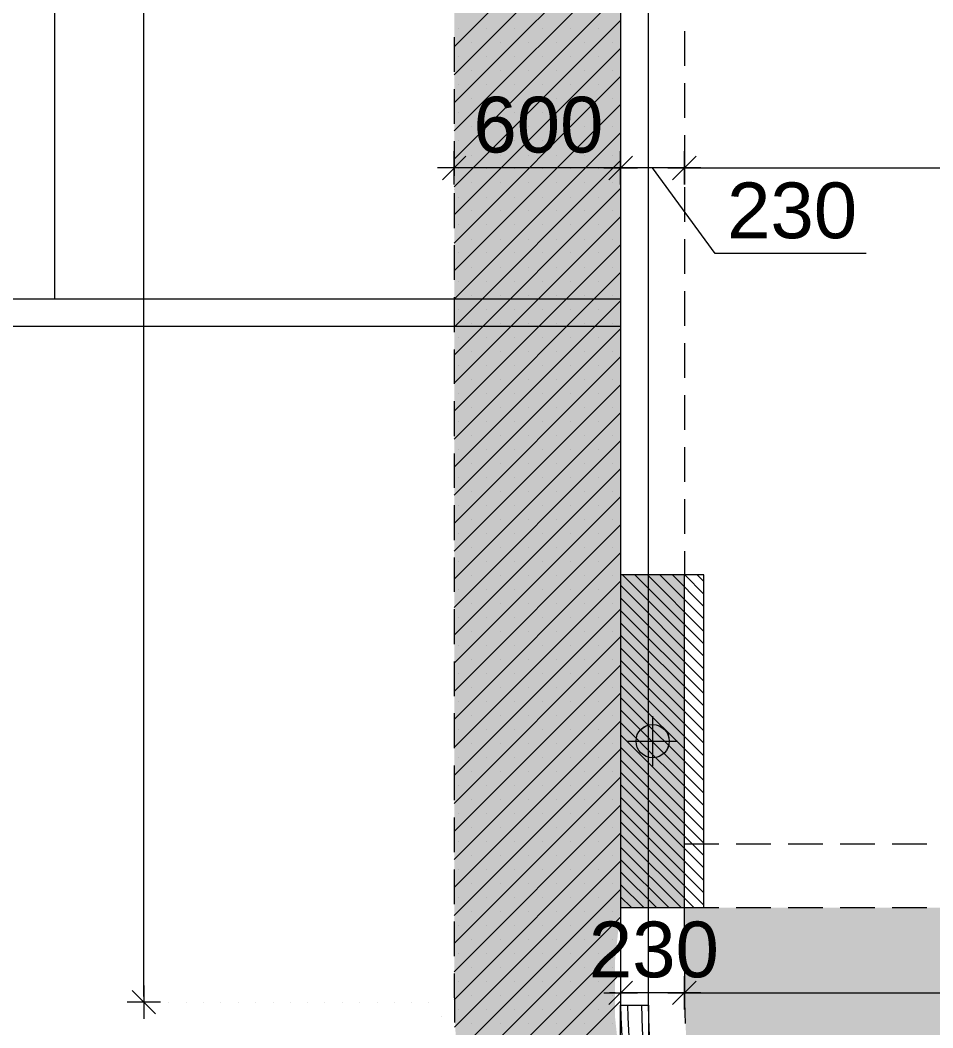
# Model space of a CAD drawing. Header units: millimetres. Extents: x -1303 to 98744, y -1303 to 90097.
# Drawn here: x 5840 to 9129, y 16439 to 20072 of the extents above; entities that cross this region are included whole.
import ezdxf

# ---------------------------------------------------------------- set-up
doc = ezdxf.new("R2010")
doc.units = ezdxf.units.MM
doc.layers.add('PDF_Geometry', color=7, linetype='Continuous')
doc.layers.add('PDF_Text', color=7, linetype='Continuous')
doc.layers.add('PDF_Solid Fills', color=192, linetype='Continuous', true_color=0xc2c0c0c0)
doc.styles.add('PDF ArialMT', font='arial.ttf')

msp = doc.modelspace()

# ---------------------------------------------------------------- hatches: boundary and pattern name
at = {"layer": 'PDF_Solid Fills', "true_color": 0x00007f}
h = msp.add_hatch(color=254, dxfattribs=at)
h.paths.add_polyline_path([(74624.31541, 16167.67383), (74624.31541, 15567.81796), (9799.46285, 14130.21454), (9804.28731, 14730.15409)], flags=0)
h.paths.add_polyline_path([(7404.275, 37242.73593), (8004.29925, 37242.73593), (8004.29925, 16872.72168), (7404.275, 16872.72168)], flags=0)
h.paths.add_polyline_path([(8004.29925, 16872.72168), (7983.4807, 16679.51365), (7983.31127, 16481.90264), (8004.55339, 16283.02302), (8047.46016, 16086.42856), (8111.52536, 15895.75776), (8195.3089, 15714.14292), (8297.03284, 15544.62953), (8413.99157, 15389.5038), (8546.60657, 15247.57974), (8696.06174, 15118.18072), (8860.41285, 15004.26957), (9037.28897, 14908.29987), (9223.47415, 14832.13321), (9415.6677, 14776.86981), (9610.40055, 14743.01796), (9804.28731, 14730.15409), (9799.46285, 14130.21454), (9584.16557, 14140.28601), (9363.53556, 14170.83718), (9140.28256, 14223.64598), (8917.70726, 14299.55851), (8699.36241, 14399.25246), (8488.88858, 14522.21955), (8289.92424, 14667.61267), (8106.02423, 14833.65595), (7940.23508, 15017.64068), (7795.09507, 15216.68973), (7672.21268, 15427.33299), (7572.77287, 15645.76255), (7497.02977, 15868.42256), (7444.47407, 16091.67659), (7414.09232, 16312.38925), (7404.275, 16527.68859), (7404.275, 16872.72168), (8004.29925, 16872.72168)], flags=0)
h.paths.add_polyline_path([(7194.30944, 37692.71099), (7194.30944, 80672.7138), (7694.3009, 80672.7138), (7694.3009, 37692.71099)], flags=0)
h = msp.add_hatch(color=254, dxfattribs=at)
h.paths.add_polyline_path([(12814.30857, 16872.72168), (12814.30857, 15026.95077), (9799.20871, 14960.09316), (9658.30121, 14967.03233), (9514.00728, 14987.42836), (9368.02118, 15022.38044), (9222.54335, 15072.39683), (9079.77321, 15137.90008), (8942.25007, 15218.63604), (8812.34276, 15314.0138), (8692.25382, 15422.7637), (8584.01219, 15543.36091), (8489.14272, 15673.68971), (8408.99871, 15811.5517), (8344.08741, 15954.57597), (8294.664, 16100.30898), (8260.38859, 16246.37773), (8240.58554, 16390.84108), (8234.23832, 16531.75065), (8234.23832, 16872.72168)], flags=0)
h.paths.add_polyline_path([(22479.26705, 17272.68137), (22479.26705, 15241.31724), (19209.26177, 15168.7901), (19209.26177, 17272.68137)], flags=0)
h.paths.add_polyline_path([(25959.23687, 17272.68137), (25959.23687, 15322.73089), (22709.2898, 15246.39481), (22709.2898, 17272.68137)], flags=0)
h.paths.add_polyline_path([(32124.25101, 18282.73679), (32124.25101, 15455.26118), (26189.25962, 15327.89318), (26189.25962, 18282.73679)], flags=0)
h.paths.add_polyline_path([(36934.25928, 16872.72168), (36934.25928, 15561.8943), (32354.27376, 15460.33875), (32354.27376, 16872.72168)], flags=0)
h.paths.add_polyline_path([(50274.26033, 16872.72168), (50274.26033, 15857.75915), (45694.27273, 15756.20359), (45694.27273, 16872.72168)], flags=0)
h.paths.add_polyline_path([(59929.31471, 17272.68137), (59929.31471, 16071.87252), (56669.29721, 15999.59848), (56669.29721, 17272.68137)], flags=0)
h.paths.add_polyline_path([(63419.27024, 17272.68137), (63419.27024, 16149.30779), (60159.25274, 16076.95111), (60159.25274, 17272.68137)], flags=0)
h.paths.add_polyline_path([(69584.28231, 18282.73679), (69584.28231, 16285.98588), (63649.29506, 16154.3864), (63649.29506, 18282.73679)], flags=0)
h.paths.add_polyline_path([(74394.29472, 16872.72168), (74394.29472, 16409.62861), (69814.31126, 16291.06242), (69814.31126, 16872.72168)], flags=0)
h.paths.add_polyline_path([(18979.23903, 18282.73679), (18979.23903, 15163.7115), (13044.24764, 15027.79686), (13044.24764, 18282.73679), (18944.28591, 18282.73679)], flags=0)
h.paths.add_polyline_path([(56439.27239, 18282.73679), (56439.27239, 15994.4362), (50504.281, 15862.83775), (50504.281, 18282.73679)], flags=0)

# ---------------------------------------------------------------- linework, layer by layer
at = {"layer": 'PDF_Geometry', "color": 9, "lineweight": 0, "true_color": 0xc0c0c0}
for points in [[(7094.27715, 80572.25744), (5963.62504, 80572.25744), (5963.62504, 19067.67657)], [(7580.89699, 20418.36623), (7553.81592, 20326.96582), (7553.81592, 20677.33165), (7404.0219, 20677.33165), (7404.0219, 20477.60697), (7453.95255, 20477.60697), (7453.95255, 20427.67425), (7404.0219, 20427.67425), (7404.0219, 20227.10245), (8004.04512, 20227.10245), (8004.04512, 16521.17195), (8103.90849, 16521.17195), (8103.90849, 33297.3011), (15954.15242, 33297.3011)], [(8004.04512, 18966.96814), (1793.92351, 18966.96814), (1795.6162, 17773.69041), (1810.84943, 17201.59331), (1858.24207, 16631.19046), (1936.94753, 16064.17196), (2046.11995, 15502.23), (2186.60492, 14947.90595), (2357.55687, 14401.19878), (2558.12918, 13864.64673), (2787.47527, 13340.79018), (2883.1069, 13152.0657)]]:
    msp.add_lwpolyline(points, dxfattribs=at)
at = {"layer": 'PDF_Geometry', "color": 222, "lineweight": 0, "true_color": 0xb8008a}
for points in [[(6286.06422, 16551.63737), (6286.06422, 37222.42564), (6286.06422, 37202.11123)], [(6243.74941, 16573.6419), (6328.37903, 16489.01227)], [(6286.06422, 16591.41288), (6286.06422, 16471.23922)], [(6346.15105, 16531.32709), (6225.97688, 16531.32709)]]:
    msp.add_lwpolyline(points, dxfattribs=at)
at = {"layer": 'PDF_Geometry', "color": 9, "lineweight": 0, "true_color": 0xc0c0c0}
for points in [[(73543.76698, 33926.94469), (73593.70177, 33827.08339), (73593.70177, 33926.94469), (74523.7764, 33926.94469), (74523.7764, 34597.21299), (74623.6377, 34597.21299), (74623.6377, 16267.28307), (9842.20122, 14831.96378, -0.0040587119), (9814.553, 14831.94622, -0.4141989555), (8103.90849, 16521.17195), (8103.90849, 13152.0657)], [(2771.39569, 13152.0657, -0.1152419451), (1694.907, 17773.69041), (1694.06065, 19067.67657), (8004.04512, 19067.67657)], [(8004.04512, 13152.0657), (8004.04512, 16521.17195, 0.414216874), (9814.54886, 14731.94441, 0.0041691273), (9843.8934, 14732.1004), (12639.21036, 14793.88045)], [(8029.26562, 16521.67815, 0.4142058833), (9814.54886, 14756.94486, 0.0041692268), (9843.8934, 14756.64321), (12639.21036, 14819.26933)], [(8079.28098, 16521.67815, 0.4142103449), (9814.54886, 14806.94576, 0.0041144727), (9842.20122, 14806.57489), (12639.21036, 14869.20102)]]:
    msp.add_lwpolyline(points, format="xyb", dxfattribs=at)
at = {"layer": 'PDF_Geometry', "lineweight": 0}
for points in [[(7404.0219, 19975.75287), (8004.04512, 20575.7761)], [(7404.0219, 19874.19732), (8004.04512, 20474.22054)], [(7404.0219, 19773.48682), (8004.04512, 20373.51212)], [(7404.0219, 19672.7784), (8004.04512, 20272.80162)], [(7404.0219, 19571.22285), (8004.04512, 20171.24607)], [(7404.0219, 19470.51442), (8004.04512, 20070.53764)], [(7418.40852, 20040.91727), (7418.40852, 20040.91727)], [(7519.11798, 20040.91727), (7519.11798, 20040.91727)], [(7620.67353, 20040.91727), (7620.67353, 20040.91727)], [(7721.38299, 20040.91727), (7721.38299, 20040.91727)], [(7822.09142, 20040.91727), (7822.09142, 20040.91727)], [(7923.64697, 20040.91727), (7923.64697, 20040.91727)], [(7404.0219, 20010.44978), (7404.0219, 19885.19959)], [(7468.3402, 19990.1395), (7468.3402, 19990.1395)], [(7569.89575, 19990.1395), (7569.89575, 19990.1395)], [(7670.60522, 19990.1395), (7670.60522, 19990.1395)], [(7772.16077, 19990.1395), (7772.16077, 19990.1395)], [(7872.8692, 19990.1395), (7872.8692, 19990.1395)], [(7973.57866, 19990.1395), (7973.57866, 19990.1395)], [(7404.0219, 19369.80392), (8004.04512, 19969.82922)], [(7418.40852, 19939.36172), (7418.40852, 19939.36172)], [(7519.11798, 19939.36172), (7519.11798, 19939.36172)], [(7620.67353, 19939.36172), (7620.67353, 19939.36172)], [(7721.38299, 19939.36172), (7721.38299, 19939.36172)], [(7822.09142, 19939.36172), (7822.09142, 19939.36172)], [(7923.64697, 19939.36172), (7923.64697, 19939.36172)], [(7468.3402, 19888.58394), (7468.3402, 19888.58394)], [(7569.89575, 19888.58394), (7569.89575, 19888.58394)], [(7670.60522, 19888.58394), (7670.60522, 19888.58394)], [(7772.16077, 19888.58394), (7772.16077, 19888.58394)], [(7872.8692, 19888.58394), (7872.8692, 19888.58394)], [(7973.57866, 19888.58394), (7973.57866, 19888.58394)], [(7404.0219, 19268.24837), (8004.04512, 19868.27366)], [(7418.40852, 19838.65329), (7418.40852, 19838.65329)], [(7519.11798, 19838.65329), (7519.11798, 19838.65329)], [(7620.67353, 19838.65329), (7620.67353, 19838.65329)], [(7721.38299, 19838.65329), (7721.38299, 19838.65329)], [(7822.09142, 19838.65329), (7822.09142, 19838.65329)], [(7923.64697, 19838.65329), (7923.64697, 19838.65329)], [(7404.0219, 19822.57242), (7404.0219, 19698.16729)], [(7404.0219, 19167.53994), (8004.04512, 19767.56316)], [(7468.3402, 19787.87552), (7468.3402, 19787.87552)], [(7569.89575, 19787.87552), (7569.89575, 19787.87552)], [(7670.60522, 19787.87552), (7670.60522, 19787.87552)], [(7772.16077, 19787.87552), (7772.16077, 19787.87552)], [(7872.8692, 19787.87552), (7872.8692, 19787.87552)], [(7973.57866, 19787.87552), (7973.57866, 19787.87552)], [(7418.40852, 19737.09774), (7418.40852, 19737.09774)], [(7519.11798, 19737.09774), (7519.11798, 19737.09774)], [(7620.67353, 19737.09774), (7620.67353, 19737.09774)], [(7721.38299, 19737.09774), (7721.38299, 19737.09774)], [(7822.09142, 19737.09774), (7822.09142, 19737.09774)], [(7923.64697, 19737.09774), (7923.64697, 19737.09774)], [(7404.0219, 19065.98439), (8004.04512, 19666.00761)], [(7468.3402, 19687.16502), (7468.3402, 19687.16502)], [(7569.89575, 19687.16502), (7569.89575, 19687.16502)], [(7670.60522, 19687.16502), (7670.60522, 19687.16502)], [(7772.16077, 19687.16502), (7772.16077, 19687.16502)], [(7872.8692, 19687.16502), (7872.8692, 19687.16502)], [(7973.57866, 19687.16502), (7973.57866, 19687.16502)], [(7404.0219, 19635.54219), (7404.0219, 19510.28993)], [(7418.40852, 19636.38724), (7418.40852, 19636.38724)], [(7519.11798, 19636.38724), (7519.11798, 19636.38724)], [(7620.67353, 19636.38724), (7620.67353, 19636.38724)], [(7721.38299, 19636.38724), (7721.38299, 19636.38724)], [(7822.09142, 19636.38724), (7822.09142, 19636.38724)], [(7923.64697, 19636.38724), (7923.64697, 19636.38724)], [(7468.3402, 19585.60947), (7468.3402, 19585.60947)], [(7569.89575, 19585.60947), (7569.89575, 19585.60947)], [(7670.60522, 19585.60947), (7670.60522, 19585.60947)], [(7772.16077, 19585.60947), (7772.16077, 19585.60947)], [(7872.8692, 19585.60947), (7872.8692, 19585.60947)], [(7973.57866, 19585.60947), (7973.57866, 19585.60947)], [(7404.0219, 18965.27389), (8004.04512, 19565.29919)], [(7404.0219, 19539.06317), (7404.0219, 19539.06317)], [(7418.40852, 19535.67882), (7418.40852, 19535.67882)], [(7519.11798, 19535.67882), (7519.11798, 19535.67882)], [(7620.67353, 19535.67882), (7620.67353, 19535.67882)], [(7721.38299, 19535.67882), (7721.38299, 19535.67882)], [(7822.09142, 19535.67882), (7822.09142, 19535.67882)], [(7923.64697, 19535.67882), (7923.64697, 19535.67882)], [(8004.04512, 19539.06317), (8004.04512, 19539.06317)], [(8004.04512, 19539.06317), (8004.04512, 19539.06317)], [(8234.23832, 19539.06317), (8234.23832, 19539.06317)], [(8234.23832, 19539.06317), (8234.23832, 19539.06317)], [(7468.3402, 19484.90104), (7468.3402, 19484.90104)], [(7569.89575, 19484.90104), (7569.89575, 19484.90104)], [(7670.60522, 19484.90104), (7670.60522, 19484.90104)], [(7772.16077, 19484.90104), (7772.16077, 19484.90104)], [(7872.8692, 19484.90104), (7872.8692, 19484.90104)], [(7973.57866, 19484.90104), (7973.57866, 19484.90104)], [(7404.0219, 18864.56547), (8004.04512, 19464.58869)], [(7404.0219, 19460.35721), (7404.0219, 19460.35721)], [(7404.0219, 19447.66276), (7404.0219, 19322.41257)], [(8004.04512, 19460.35721), (8004.04512, 19460.35721)], [(8004.04512, 19460.35721), (8004.04512, 19460.35721)], [(8234.23832, 19460.35721), (8234.23832, 19460.35721)], [(8234.23832, 19460.35721), (8234.23832, 19460.35721)], [(7418.40852, 19434.12327), (7418.40852, 19434.12327)], [(7519.11798, 19434.12327), (7519.11798, 19434.12327)], [(7620.67353, 19434.12327), (7620.67353, 19434.12327)], [(7721.38299, 19434.12327), (7721.38299, 19434.12327)], [(7822.09142, 19434.12327), (7822.09142, 19434.12327)], [(7923.64697, 19434.12327), (7923.64697, 19434.12327)], [(7404.0219, 19382.49837), (7404.0219, 19382.49837)], [(7404.0219, 18763.00992), (8004.04512, 19363.03314)], [(7468.3402, 19384.19054), (7468.3402, 19384.19054)], [(7569.89575, 19384.19054), (7569.89575, 19384.19054)], [(7670.60522, 19384.19054), (7670.60522, 19384.19054)], [(7772.16077, 19384.19054), (7772.16077, 19384.19054)], [(7872.8692, 19384.19054), (7872.8692, 19384.19054)], [(7973.57866, 19384.19054), (7973.57866, 19384.19054)], [(8004.04512, 19382.49837), (8004.04512, 19382.49837)], [(8004.04512, 19382.49837), (8004.04512, 19382.49837)], [(8234.23832, 19382.49837), (8234.23832, 19382.49837)], [(8234.23832, 19382.49837), (8234.23832, 19382.49837)], [(7418.40852, 19333.41277), (7418.40852, 19333.41277)], [(7519.11798, 19333.41277), (7519.11798, 19333.41277)], [(7620.67353, 19333.41277), (7620.67353, 19333.41277)], [(7721.38299, 19333.41277), (7721.38299, 19333.41277)], [(7822.09142, 19333.41277), (7822.09142, 19333.41277)], [(7923.64697, 19333.41277), (7923.64697, 19333.41277)], [(7404.0219, 18662.30149), (8004.04512, 19262.32471)], [(7404.0219, 19260.63253), (7404.0219, 19135.38027)], [(7468.3402, 19282.63499), (7468.3402, 19282.63499)], [(7569.89575, 19282.63499), (7569.89575, 19282.63499)], [(7670.60522, 19282.63499), (7670.60522, 19282.63499)], [(7772.16077, 19282.63499), (7772.16077, 19282.63499)], [(7872.8692, 19282.63499), (7872.8692, 19282.63499)], [(7973.57866, 19282.63499), (7973.57866, 19282.63499)], [(7418.40852, 19232.70434), (7418.40852, 19232.70434)], [(7519.11798, 19232.70434), (7519.11798, 19232.70434)], [(7620.67353, 19232.70434), (7620.67353, 19232.70434)], [(7721.38299, 19232.70434), (7721.38299, 19232.70434)], [(7822.09142, 19232.70434), (7822.09142, 19232.70434)], [(7923.64697, 19232.70434), (7923.64697, 19232.70434)], [(7468.3402, 19181.92657), (7468.3402, 19181.92657)], [(7569.89575, 19181.92657), (7569.89575, 19181.92657)], [(7670.60522, 19181.92657), (7670.60522, 19181.92657)], [(7772.16077, 19181.92657), (7772.16077, 19181.92657)], [(7872.8692, 19181.92657), (7872.8692, 19181.92657)], [(7973.57866, 19181.92657), (7973.57866, 19181.92657)], [(7404.0219, 18561.59099), (8004.04512, 19161.61628)], [(7418.40852, 19131.14879), (7418.40852, 19131.14879)], [(7519.11798, 19131.14879), (7519.11798, 19131.14879)], [(7620.67353, 19131.14879), (7620.67353, 19131.14879)], [(7721.38299, 19131.14879), (7721.38299, 19131.14879)], [(7822.09142, 19131.14879), (7822.09142, 19131.14879)], [(7923.64697, 19131.14879), (7923.64697, 19131.14879)], [(7404.0219, 19072.75518), (7404.0219, 18947.50292)], [(7468.3402, 19080.37101), (7468.3402, 19080.37101)], [(7569.89575, 19080.37101), (7569.89575, 19080.37101)], [(7670.60522, 19080.37101), (7670.60522, 19080.37101)], [(7772.16077, 19080.37101), (7772.16077, 19080.37101)], [(7872.8692, 19080.37101), (7872.8692, 19080.37101)], [(7973.57866, 19080.37101), (7973.57866, 19080.37101)], [(7404.0219, 18460.03544), (8004.04512, 19060.06073)], [(7418.40852, 19030.44036), (7418.40852, 19030.44036)], [(7519.11798, 19030.44036), (7519.11798, 19030.44036)], [(7620.67353, 19030.44036), (7620.67353, 19030.44036)], [(7721.38299, 19030.44036), (7721.38299, 19030.44036)], [(7822.09142, 19030.44036), (7822.09142, 19030.44036)], [(7923.64697, 19030.44036), (7923.64697, 19030.44036)], [(7468.3402, 18979.66259), (7468.3402, 18979.66259)], [(7569.89575, 18979.66259), (7569.89575, 18979.66259)], [(7670.60522, 18979.66259), (7670.60522, 18979.66259)], [(7772.16077, 18979.66259), (7772.16077, 18979.66259)], [(7872.8692, 18979.66259), (7872.8692, 18979.66259)], [(7973.57866, 18979.66259), (7973.57866, 18979.66259)], [(7404.0219, 18359.32701), (8004.04512, 18959.35023)], [(7418.40852, 18928.88481), (7418.40852, 18928.88481)], [(7519.11798, 18928.88481), (7519.11798, 18928.88481)], [(7620.67353, 18928.88481), (7620.67353, 18928.88481)], [(7721.38299, 18928.88481), (7721.38299, 18928.88481)], [(7822.09142, 18928.88481), (7822.09142, 18928.88481)], [(7923.64697, 18928.88481), (7923.64697, 18928.88481)], [(7404.0219, 18884.87575), (7404.0219, 18760.47061)], [(7404.0219, 18257.77146), (8004.04512, 18857.79468)], [(7468.3402, 18878.95209), (7468.3402, 18878.95209)], [(7569.89575, 18878.95209), (7569.89575, 18878.95209)], [(7670.60522, 18878.95209), (7670.60522, 18878.95209)], [(7772.16077, 18878.95209), (7772.16077, 18878.95209)], [(7872.8692, 18878.95209), (7872.8692, 18878.95209)], [(7973.57866, 18878.95209), (7973.57866, 18878.95209)], [(7418.40852, 18828.17431), (7418.40852, 18828.17431)], [(7519.11798, 18828.17431), (7519.11798, 18828.17431)], [(7620.67353, 18828.17431), (7620.67353, 18828.17431)], [(7721.38299, 18828.17431), (7721.38299, 18828.17431)], [(7822.09142, 18828.17431), (7822.09142, 18828.17431)], [(7923.64697, 18828.17431), (7923.64697, 18828.17431)], [(7404.0219, 18157.06096), (8004.04512, 18757.08626)], [(7468.3402, 18777.39654), (7468.3402, 18777.39654)], [(7569.89575, 18777.39654), (7569.89575, 18777.39654)], [(7670.60522, 18777.39654), (7670.60522, 18777.39654)], [(7772.16077, 18777.39654), (7772.16077, 18777.39654)], [(7872.8692, 18777.39654), (7872.8692, 18777.39654)], [(7973.57866, 18777.39654), (7973.57866, 18777.39654)], [(7418.40852, 18727.46589), (7418.40852, 18727.46589)], [(7519.11798, 18727.46589), (7519.11798, 18727.46589)], [(7620.67353, 18727.46589), (7620.67353, 18727.46589)], [(7721.38299, 18727.46589), (7721.38299, 18727.46589)], [(7822.09142, 18727.46589), (7822.09142, 18727.46589)], [(7923.64697, 18727.46589), (7923.64697, 18727.46589)], [(7404.0219, 18697.84552), (7404.0219, 18572.59326)], [(7468.3402, 18676.68811), (7468.3402, 18676.68811)], [(7569.89575, 18676.68811), (7569.89575, 18676.68811)], [(7670.60522, 18676.68811), (7670.60522, 18676.68811)], [(7772.16077, 18676.68811), (7772.16077, 18676.68811)], [(7872.8692, 18676.68811), (7872.8692, 18676.68811)], [(7973.57866, 18676.68811), (7973.57866, 18676.68811)], [(7404.0219, 18056.35254), (8004.04512, 18656.37576)], [(7418.40852, 18625.91034), (7418.40852, 18625.91034)], [(7519.11798, 18625.91034), (7519.11798, 18625.91034)], [(7620.67353, 18625.91034), (7620.67353, 18625.91034)], [(7721.38299, 18625.91034), (7721.38299, 18625.91034)], [(7822.09142, 18625.91034), (7822.09142, 18625.91034)], [(7923.64697, 18625.91034), (7923.64697, 18625.91034)], [(7468.3402, 18575.97761), (7468.3402, 18575.97761)], [(7569.89575, 18575.97761), (7569.89575, 18575.97761)], [(7670.60522, 18575.97761), (7670.60522, 18575.97761)], [(7772.16077, 18575.97761), (7772.16077, 18575.97761)], [(7872.8692, 18575.97761), (7872.8692, 18575.97761)], [(7973.57866, 18575.97761), (7973.57866, 18575.97761)], [(7404.0219, 17954.79699), (8004.04512, 18554.82021)], [(7404.0219, 18509.96816), (7404.0219, 18385.56095)], [(7418.40852, 18525.19984), (7418.40852, 18525.19984)], [(7519.11798, 18525.19984), (7519.11798, 18525.19984)], [(7620.67353, 18525.19984), (7620.67353, 18525.19984)], [(7721.38299, 18525.19984), (7721.38299, 18525.19984)], [(7822.09142, 18525.19984), (7822.09142, 18525.19984)], [(7923.64697, 18525.19984), (7923.64697, 18525.19984)], [(7468.3402, 18474.42206), (7468.3402, 18474.42206)], [(7569.89575, 18474.42206), (7569.89575, 18474.42206)], [(7670.60522, 18474.42206), (7670.60522, 18474.42206)], [(7772.16077, 18474.42206), (7772.16077, 18474.42206)], [(7872.8692, 18474.42206), (7872.8692, 18474.42206)], [(7973.57866, 18474.42206), (7973.57866, 18474.42206)], [(7404.0219, 17854.08856), (8004.04512, 18454.11178)], [(7418.40852, 18424.49141), (7418.40852, 18424.49141)], [(7519.11798, 18424.49141), (7519.11798, 18424.49141)], [(7620.67353, 18424.49141), (7620.67353, 18424.49141)], [(7721.38299, 18424.49141), (7721.38299, 18424.49141)], [(7822.09142, 18424.49141), (7822.09142, 18424.49141)], [(7923.64697, 18424.49141), (7923.64697, 18424.49141)], [(7404.0219, 17753.37806), (8004.04512, 18353.40335)], [(7468.3402, 18373.71363), (7468.3402, 18373.71363)], [(7569.89575, 18373.71363), (7569.89575, 18373.71363)], [(7670.60522, 18373.71363), (7670.60522, 18373.71363)], [(7772.16077, 18373.71363), (7772.16077, 18373.71363)], [(7872.8692, 18373.71363), (7872.8692, 18373.71363)], [(7973.57866, 18373.71363), (7973.57866, 18373.71363)], [(7404.0219, 18322.93586), (7404.0219, 18197.6836)], [(7418.40852, 18322.93586), (7418.40852, 18322.93586)], [(7519.11798, 18322.93586), (7519.11798, 18322.93586)], [(7620.67353, 18322.93586), (7620.67353, 18322.93586)], [(7721.38299, 18322.93586), (7721.38299, 18322.93586)], [(7822.09142, 18322.93586), (7822.09142, 18322.93586)], [(7923.64697, 18322.93586), (7923.64697, 18322.93586)], [(7404.0219, 17651.82251), (8004.04512, 18251.8478)], [(7468.3402, 18272.15808), (7468.3402, 18272.15808)], [(7569.89575, 18272.15808), (7569.89575, 18272.15808)], [(7670.60522, 18272.15808), (7670.60522, 18272.15808)], [(7772.16077, 18272.15808), (7772.16077, 18272.15808)], [(7872.8692, 18272.15808), (7872.8692, 18272.15808)], [(7973.57866, 18272.15808), (7973.57866, 18272.15808)], [(7418.40852, 18222.22743), (7418.40852, 18222.22743)], [(7519.11798, 18222.22743), (7519.11798, 18222.22743)], [(7620.67353, 18222.22743), (7620.67353, 18222.22743)], [(7721.38299, 18222.22743), (7721.38299, 18222.22743)], [(7822.09142, 18222.22743), (7822.09142, 18222.22743)], [(7923.64697, 18222.22743), (7923.64697, 18222.22743)], [(7468.3402, 18171.44966), (7468.3402, 18171.44966)], [(7569.89575, 18171.44966), (7569.89575, 18171.44966)], [(7670.60522, 18171.44966), (7670.60522, 18171.44966)], [(7772.16077, 18171.44966), (7772.16077, 18171.44966)], [(7872.8692, 18171.44966), (7872.8692, 18171.44966)], [(7973.57866, 18171.44966), (7973.57866, 18171.44966)], [(7404.0219, 17551.11408), (8004.04512, 18151.1373)], [(7404.0219, 18135.0585), (7404.0219, 18010.65337)], [(7418.40852, 18120.67188), (7418.40852, 18120.67188)], [(7519.11798, 18120.67188), (7519.11798, 18120.67188)], [(7620.67353, 18120.67188), (7620.67353, 18120.67188)], [(7721.38299, 18120.67188), (7721.38299, 18120.67188)], [(7822.09142, 18120.67188), (7822.09142, 18120.67188)], [(7923.64697, 18120.67188), (7923.64697, 18120.67188)], [(7468.3402, 18070.73916), (7468.3402, 18070.73916)], [(7569.89575, 18070.73916), (7569.89575, 18070.73916)], [(7670.60522, 18070.73916), (7670.60522, 18070.73916)], [(7772.16077, 18070.73916), (7772.16077, 18070.73916)], [(7872.8692, 18070.73916), (7872.8692, 18070.73916)], [(7973.57866, 18070.73916), (7973.57866, 18070.73916)], [(8010.8159, 18072.43134), (8303.63421, 17778.76695)], [(8055.67002, 18072.43134), (8303.63421, 17823.62106)], [(8100.5231, 18072.43134), (8303.63421, 17868.47518)], [(8145.37721, 18072.43134), (8303.63421, 17913.3293)], [(8190.23029, 18072.43134), (8303.63421, 17958.18134)], [(8235.08441, 18072.43134), (8303.63421, 18003.03546)], [(8279.93853, 18072.43134), (8303.63421, 18048.7367)], [(7404.0219, 17449.55853), (8004.04512, 18049.58175)], [(7418.40852, 18019.96138), (7418.40852, 18019.96138)], [(7519.11798, 18019.96138), (7519.11798, 18019.96138)], [(7620.67353, 18019.96138), (7620.67353, 18019.96138)], [(7721.38299, 18019.96138), (7721.38299, 18019.96138)], [(7822.09142, 18019.96138), (7822.09142, 18019.96138)], [(7923.64697, 18019.96138), (7923.64697, 18019.96138)], [(8004.04512, 18034.348), (8303.63421, 17733.91283)], [(8004.04512, 17989.49596), (8303.63421, 17689.06079)], [(7404.0219, 17348.84803), (8004.04512, 17948.87333)], [(7404.0219, 17948.0262), (7404.0219, 17822.77394)], [(7468.3402, 17969.18361), (7468.3402, 17969.18361)], [(7569.89575, 17969.18361), (7569.89575, 17969.18361)], [(7670.60522, 17969.18361), (7670.60522, 17969.18361)], [(7772.16077, 17969.18361), (7772.16077, 17969.18361)], [(7872.8692, 17969.18361), (7872.8692, 17969.18361)], [(7973.57866, 17969.18361), (7973.57866, 17969.18361)], [(7418.40852, 17919.25296), (7418.40852, 17919.25296)], [(7519.11798, 17919.25296), (7519.11798, 17919.25296)], [(7620.67353, 17919.25296), (7620.67353, 17919.25296)], [(7721.38299, 17919.25296), (7721.38299, 17919.25296)], [(7822.09142, 17919.25296), (7822.09142, 17919.25296)], [(7923.64697, 17919.25296), (7923.64697, 17919.25296)], [(8004.04512, 17943.79472), (8303.63421, 17644.20667)], [(8004.04512, 17898.9406), (8303.63421, 17599.35255)], [(7404.0219, 17248.13961), (8004.04512, 17848.16283)], [(7468.3402, 17868.47518), (7468.3402, 17868.47518)], [(7569.89575, 17868.47518), (7569.89575, 17868.47518)], [(7670.60522, 17868.47518), (7670.60522, 17868.47518)], [(7772.16077, 17868.47518), (7772.16077, 17868.47518)], [(7872.8692, 17868.47518), (7872.8692, 17868.47518)], [(7973.57866, 17868.47518), (7973.57866, 17868.47518)], [(8004.04512, 17854.08856), (8303.63421, 17554.49844)], [(7418.40852, 17817.69741), (7418.40852, 17817.69741)], [(7519.11798, 17817.69741), (7519.11798, 17817.69741)], [(7620.67353, 17817.69741), (7620.67353, 17817.69741)], [(7721.38299, 17817.69741), (7721.38299, 17817.69741)], [(7822.09142, 17817.69741), (7822.09142, 17817.69741)], [(7923.64697, 17817.69741), (7923.64697, 17817.69741)], [(8004.04512, 17809.23444), (8303.63421, 17509.64432)], [(7468.3402, 17767.76468), (7468.3402, 17767.76468)], [(7569.89575, 17767.76468), (7569.89575, 17767.76468)], [(7670.60522, 17767.76468), (7670.60522, 17767.76468)], [(7772.16077, 17767.76468), (7772.16077, 17767.76468)], [(7872.8692, 17767.76468), (7872.8692, 17767.76468)], [(7973.57866, 17767.76468), (7973.57866, 17767.76468)], [(8004.04512, 17764.38033), (8303.63421, 17464.79228)], [(7404.0219, 17760.14884), (7404.0219, 17634.89658)], [(7404.0219, 17146.58405), (8004.04512, 17746.60728)], [(7418.40852, 17716.98691), (7418.40852, 17716.98691)], [(7519.11798, 17716.98691), (7519.11798, 17716.98691)], [(7620.67353, 17716.98691), (7620.67353, 17716.98691)], [(7721.38299, 17716.98691), (7721.38299, 17716.98691)], [(7822.09142, 17716.98691), (7822.09142, 17716.98691)], [(7923.64697, 17716.98691), (7923.64697, 17716.98691)], [(8004.04512, 17719.52621), (8303.63421, 17419.93816)], [(7468.3402, 17666.20913), (7468.3402, 17666.20913)], [(7569.89575, 17666.20913), (7569.89575, 17666.20913)], [(7670.60522, 17666.20913), (7670.60522, 17666.20913)], [(7772.16077, 17666.20913), (7772.16077, 17666.20913)], [(7872.8692, 17666.20913), (7872.8692, 17666.20913)], [(7973.57866, 17666.20913), (7973.57866, 17666.20913)], [(8004.04512, 17674.67209), (8303.63421, 17375.08405)], [(7404.0219, 17045.87563), (8004.04512, 17645.89885)], [(8004.04512, 17629.82005), (8303.63421, 17330.22993)], [(7418.40852, 17616.27848), (7418.40852, 17616.27848)], [(7519.11798, 17616.27848), (7519.11798, 17616.27848)], [(7620.67353, 17616.27848), (7620.67353, 17616.27848)], [(7721.38299, 17616.27848), (7721.38299, 17616.27848)], [(7822.09142, 17616.27848), (7822.09142, 17616.27848)], [(7923.64697, 17616.27848), (7923.64697, 17616.27848)], [(8004.04512, 17584.96593), (8303.63421, 17285.37581)], [(7404.0219, 17573.11654), (7404.0219, 17447.86635)], [(7468.3402, 17565.5007), (7468.3402, 17565.5007)], [(7569.89575, 17565.5007), (7569.89575, 17565.5007)], [(7670.60522, 17565.5007), (7670.60522, 17565.5007)], [(7772.16077, 17565.5007), (7772.16077, 17565.5007)], [(7872.8692, 17565.5007), (7872.8692, 17565.5007)], [(7973.57866, 17565.5007), (7973.57866, 17565.5007)], [(7404.0219, 16945.16513), (8004.04512, 17545.19042)], [(7418.40852, 17514.72293), (7418.40852, 17514.72293)], [(7519.11798, 17514.72293), (7519.11798, 17514.72293)], [(7620.67353, 17514.72293), (7620.67353, 17514.72293)], [(7721.38299, 17514.72293), (7721.38299, 17514.72293)], [(7822.09142, 17514.72293), (7822.09142, 17514.72293)], [(7923.64697, 17514.72293), (7923.64697, 17514.72293)], [(8004.04512, 17540.11182), (8303.63421, 17240.52377)], [(8004.04512, 17495.2577), (8303.63421, 17194.82253)], [(7404.0219, 16843.60958), (8004.04512, 17443.63487)], [(7468.3402, 17463.94515), (7468.3402, 17463.94515)], [(7569.89575, 17463.94515), (7569.89575, 17463.94515)], [(7670.60522, 17463.94515), (7670.60522, 17463.94515)], [(7772.16077, 17463.94515), (7772.16077, 17463.94515)], [(7872.8692, 17463.94515), (7872.8692, 17463.94515)], [(7973.57866, 17463.94515), (7973.57866, 17463.94515)], [(8004.04512, 17450.40358), (8303.63421, 17149.96841)], [(7418.40852, 17414.0145), (7418.40852, 17414.0145)], [(7519.11798, 17414.0145), (7519.11798, 17414.0145)], [(7620.67353, 17414.0145), (7620.67353, 17414.0145)], [(7721.38299, 17414.0145), (7721.38299, 17414.0145)], [(7822.09142, 17414.0145), (7822.09142, 17414.0145)], [(7923.64697, 17414.0145), (7923.64697, 17414.0145)], [(8004.04512, 17405.55154), (8303.63421, 17105.11637)], [(7404.0219, 17385.23919), (7404.0219, 17259.98692)], [(7404.0219, 16742.90115), (8004.04512, 17342.92437)], [(7468.3402, 17363.23673), (7468.3402, 17363.23673)], [(7569.89575, 17363.23673), (7569.89575, 17363.23673)], [(7670.60522, 17363.23673), (7670.60522, 17363.23673)], [(7772.16077, 17363.23673), (7772.16077, 17363.23673)], [(7872.8692, 17363.23673), (7872.8692, 17363.23673)], [(7973.57866, 17363.23673), (7973.57866, 17363.23673)], [(8004.04512, 17360.69742), (8303.63421, 17060.26225)], [(7418.40852, 17312.45895), (7418.40852, 17312.45895)], [(7519.11798, 17312.45895), (7519.11798, 17312.45895)], [(7620.67353, 17312.45895), (7620.67353, 17312.45895)], [(7721.38299, 17312.45895), (7721.38299, 17312.45895)], [(7822.09142, 17312.45895), (7822.09142, 17312.45895)], [(7923.64697, 17312.45895), (7923.64697, 17312.45895)], [(8004.04512, 17315.84331), (8303.63421, 17015.40813)], [(7468.3402, 17262.52623), (7468.3402, 17262.52623)], [(7569.89575, 17262.52623), (7569.89575, 17262.52623)], [(7670.60522, 17262.52623), (7670.60522, 17262.52623)], [(7772.16077, 17262.52623), (7772.16077, 17262.52623)], [(7872.8692, 17262.52623), (7872.8692, 17262.52623)], [(7973.57866, 17262.52623), (7973.57866, 17262.52623)], [(8004.04512, 17270.98919), (8303.63421, 16970.55402)], [(7404.0219, 16641.3456), (8004.04512, 17241.36882)], [(8004.04512, 17226.13507), (8303.63421, 16925.6999)], [(7404.0219, 17197.36183), (7404.0219, 17072.95669)], [(7418.40852, 17211.74845), (7418.40852, 17211.74845)], [(7519.11798, 17211.74845), (7519.11798, 17211.74845)], [(7620.67353, 17211.74845), (7620.67353, 17211.74845)], [(7721.38299, 17211.74845), (7721.38299, 17211.74845)], [(7822.09142, 17211.74845), (7822.09142, 17211.74845)], [(7923.64697, 17211.74845), (7923.64697, 17211.74845)], [(7468.3402, 17160.97068), (7468.3402, 17160.97068)], [(7569.89575, 17160.97068), (7569.89575, 17160.97068)], [(7670.60522, 17160.97068), (7670.60522, 17160.97068)], [(7772.16077, 17160.97068), (7772.16077, 17160.97068)], [(7872.8692, 17160.97068), (7872.8692, 17160.97068)], [(7973.57866, 17160.97068), (7973.57866, 17160.97068)], [(8004.04512, 17181.28303), (8303.63421, 16880.84786)], [(7404.0219, 16540.6351), (8004.04512, 17140.6604)], [(7418.40852, 17111.04003), (7418.40852, 17111.04003)], [(7519.11798, 17111.04003), (7519.11798, 17111.04003)], [(7620.67353, 17111.04003), (7620.67353, 17111.04003)], [(7721.38299, 17111.04003), (7721.38299, 17111.04003)], [(7822.09142, 17111.04003), (7822.09142, 17111.04003)], [(7923.64697, 17111.04003), (7923.64697, 17111.04003)], [(8004.04512, 17135.58179), (8267.24408, 16872.38489)], [(8004.04512, 17090.72767), (8222.38997, 16872.38489)], [(7405.71407, 16441.61885), (8004.04512, 17039.9499)], [(7468.3402, 17060.26225), (7468.3402, 17060.26225)], [(7569.89575, 17060.26225), (7569.89575, 17060.26225)], [(7670.60522, 17060.26225), (7670.60522, 17060.26225)], [(7772.16077, 17060.26225), (7772.16077, 17060.26225)], [(7872.8692, 17060.26225), (7872.8692, 17060.26225)], [(7973.57866, 17060.26225), (7973.57866, 17060.26225)], [(8004.04512, 17045.87563), (8177.53585, 16872.38489)], [(7404.0219, 17010.32953), (7404.0219, 16885.07934)], [(7418.40852, 17009.48447), (7418.40852, 17009.48447)], [(7519.11798, 17009.48447), (7519.11798, 17009.48447)], [(7620.67353, 17009.48447), (7620.67353, 17009.48447)], [(7721.38299, 17009.48447), (7721.38299, 17009.48447)], [(7822.09142, 17009.48447), (7822.09142, 17009.48447)], [(7923.64697, 17009.48447), (7923.64697, 17009.48447)], [(8004.04512, 17001.02151), (8132.68277, 16872.38489)], [(7410.79165, 16345.98696), (8004.04512, 16938.39434)], [(7468.3402, 16959.55175), (7468.3402, 16959.55175)], [(7569.89575, 16959.55175), (7569.89575, 16959.55175)], [(7670.60522, 16959.55175), (7670.60522, 16959.55175)], [(7772.16077, 16959.55175), (7772.16077, 16959.55175)], [(7872.8692, 16959.55175), (7872.8692, 16959.55175)], [(7973.57866, 16959.55175), (7973.57866, 16959.55175)], [(8004.04512, 16956.1674), (8087.82866, 16872.38489)], [(7418.40852, 16908.77398), (7418.40852, 16908.77398)], [(7519.11798, 16908.77398), (7519.11798, 16908.77398)], [(7620.67353, 16908.77398), (7620.67353, 16908.77398)], [(7721.38299, 16908.77398), (7721.38299, 16908.77398)], [(7822.09142, 16908.77398), (7822.09142, 16908.77398)], [(7923.64697, 16908.77398), (7923.64697, 16908.77398)], [(8004.04512, 16911.31328), (8042.97557, 16872.38489)], [(7468.3402, 16857.9962), (7468.3402, 16857.9962)], [(7569.89575, 16857.9962), (7569.89575, 16857.9962)], [(7670.60522, 16857.9962), (7670.60522, 16857.9962)], [(7772.16077, 16857.9962), (7772.16077, 16857.9962)], [(7872.8692, 16857.9962), (7872.8692, 16857.9962)], [(7973.57866, 16857.9962), (7973.57866, 16857.9962)], [(8004.04512, 16872.38489), (8004.04512, 16872.38489)], [(8234.23832, 16872.38489), (8234.23832, 16872.38489)], [(8234.23832, 16872.38489), (8234.23832, 16872.38489)], [(7404.0219, 16822.45217), (7404.0219, 16698.04704)], [(7420.1007, 16253.7415), (8004.04512, 16837.68592)], [(7418.40852, 16808.06555), (7418.40852, 16808.06555)], [(7519.11798, 16808.06555), (7519.11798, 16808.06555)], [(7620.67353, 16808.06555), (7620.67353, 16808.06555)], [(7721.38299, 16808.06555), (7721.38299, 16808.06555)], [(7822.09142, 16808.06555), (7822.09142, 16808.06555)], [(7923.64697, 16808.06555), (7923.64697, 16808.06555)], [(7468.3402, 16757.28777), (7468.3402, 16757.28777)], [(7569.89575, 16757.28777), (7569.89575, 16757.28777)], [(7670.60522, 16757.28777), (7670.60522, 16757.28777)], [(7772.16077, 16757.28777), (7772.16077, 16757.28777)], [(7872.8692, 16757.28777), (7872.8692, 16757.28777)], [(7973.57866, 16757.28777), (7973.57866, 16757.28777)], [(8004.04512, 16780.98448), (8004.04512, 16780.98448)], [(8234.23832, 16780.98448), (8234.23832, 16780.98448)], [(8234.23832, 16780.98448), (8234.23832, 16780.98448)], [(7431.94906, 16164.88039), (8004.04512, 16736.97749)], [(8004.04512, 16719.20444), (8004.04512, 16719.20444)], [(8234.23832, 16719.20444), (8234.23832, 16719.20444)], [(8234.23832, 16719.20444), (8234.23832, 16719.20444)], [(7418.40852, 16706.51), (7418.40852, 16706.51)], [(7519.11798, 16706.51), (7519.11798, 16706.51)], [(7620.67353, 16706.51), (7620.67353, 16706.51)], [(7721.38299, 16706.51), (7721.38299, 16706.51)], [(7822.09142, 16706.51), (7822.09142, 16706.51)], [(7923.64697, 16706.51), (7923.64697, 16706.51)], [(7468.3402, 16655.73222), (7468.3402, 16655.73222)], [(7569.89575, 16655.73222), (7569.89575, 16655.73222)], [(7670.60522, 16655.73222), (7670.60522, 16655.73222)], [(7772.16077, 16655.73222), (7772.16077, 16655.73222)], [(7872.8692, 16655.73222), (7872.8692, 16655.73222)], [(7973.57866, 16655.73222), (7973.57866, 16655.73222)], [(8004.04512, 16656.57935), (8004.04512, 16656.57935)], [(8234.23832, 16656.57935), (8234.23832, 16656.57935)], [(8234.23832, 16656.57935), (8234.23832, 16656.57935)], [(7404.0219, 16635.42194), (7404.86798, 16458.54478)], [(7418.40852, 16605.80157), (7418.40852, 16605.80157)], [(7447.18279, 16078.55859), (8004.04512, 16635.42194)], [(7519.11798, 16605.80157), (7519.11798, 16605.80157)], [(7620.67353, 16605.80157), (7620.67353, 16605.80157)], [(7721.38299, 16605.80157), (7721.38299, 16605.80157)], [(7822.09142, 16605.80157), (7822.09142, 16605.80157)], [(7923.64697, 16605.80157), (7923.64697, 16605.80157)], [(6286.06422, 16531.32709), (6286.06422, 16531.32709)], [(6376.61802, 16531.32709), (6376.61802, 16531.32709)], [(6439.24364, 16531.32709), (6439.24364, 16531.32709)], [(6501.02317, 16531.32709), (6501.02317, 16531.32709)], [(6563.64929, 16531.32709), (6563.64929, 16531.32709)], [(6626.27542, 16531.32709), (6626.27542, 16531.32709)], [(6688.90104, 16531.32709), (6688.90104, 16531.32709)], [(6751.52717, 16531.32709), (6751.52717, 16531.32709)], [(6814.15278, 16531.32709), (6814.15278, 16531.32709)], [(6875.93282, 16531.32709), (6875.93282, 16531.32709)], [(6938.55844, 16531.32709), (6938.55844, 16531.32709)], [(7001.18456, 16531.32709), (7001.18456, 16531.32709)], [(7063.81018, 16531.32709), (7063.81018, 16531.32709)], [(7126.43631, 16531.32709), (7126.43631, 16531.32709)], [(7189.06243, 16531.32709), (7189.06243, 16531.32709)], [(7251.68805, 16531.32709), (7251.68805, 16531.32709)], [(7313.46758, 16531.32709), (7313.46758, 16531.32709)], [(7404.0219, 16531.32709), (7404.0219, 16531.32709)], [(7464.95481, 15995.62114), (8004.04512, 16534.71144)], [(7468.3402, 16555.0238), (7468.3402, 16555.0238)], [(7569.89575, 16555.0238), (7569.89575, 16555.0238)], [(7670.60522, 16555.0238), (7670.60522, 16555.0238)], [(7772.16077, 16555.0238), (7772.16077, 16555.0238)], [(7872.8692, 16555.0238), (7872.8692, 16555.0238)], [(7973.57866, 16555.0238), (7973.57866, 16555.0238)], [(8004.04512, 16565.17894), (8004.04512, 16565.17894)], [(8234.23832, 16565.17894), (8234.23832, 16565.17894)], [(8234.23832, 16565.17894), (8234.23832, 16565.17894)], [(7404.0219, 16527.09561), (7404.0219, 16527.09561)], [(7418.40852, 16504.24602), (7418.40852, 16504.24602)], [(7519.11798, 16504.24602), (7519.11798, 16504.24602)], [(7620.67353, 16504.24602), (7620.67353, 16504.24602)], [(7721.38299, 16504.24602), (7721.38299, 16504.24602)], [(7822.09142, 16504.24602), (7822.09142, 16504.24602)], [(7923.64697, 16504.24602), (7923.64697, 16504.24602)], [(7357.47509, 16480.54931), (7357.47509, 16480.54931)], [(7468.3402, 16454.3133), (7468.3402, 16454.3133)], [(7569.89575, 16454.3133), (7569.89575, 16454.3133)], [(7670.60522, 16454.3133), (7670.60522, 16454.3133)], [(7772.16077, 16454.3133), (7772.16077, 16454.3133)], [(7872.8692, 16454.3133), (7872.8692, 16454.3133)], [(7973.57866, 16454.3133), (7973.57866, 16454.3133)]]:
    msp.add_lwpolyline(points, dxfattribs=at)
at = {"layer": 'PDF_Geometry', "color": 157, "lineweight": 0, "true_color": 0x3f5f7f}
for points in [[(8004.04512, 20032.45431), (8004.04512, 19907.20205)], [(8234.23832, 20032.45431), (8234.23832, 19907.20205)], [(8004.04512, 19844.57695), (8004.04512, 19720.17182)], [(8234.23832, 19844.57695), (8234.23832, 19720.17182)], [(8004.04512, 19657.54465), (8004.04512, 19532.29239)], [(8234.23832, 19657.54465), (8234.23832, 19532.29239)], [(8004.04512, 19469.66729), (8004.04512, 19344.41503)], [(8234.23832, 19469.66729), (8234.23832, 19344.41503)], [(8004.04512, 19282.63499), (8004.04512, 19157.3848)], [(8234.23832, 19282.63499), (8234.23832, 19157.3848)], [(8004.04512, 19094.75764), (8004.04512, 18969.50537)], [(8234.23832, 19094.75764), (8234.23832, 18969.50537)], [(8004.04512, 18906.88028), (8004.04512, 18782.47514)], [(8234.23832, 18906.88028), (8234.23832, 18782.47514)], [(8004.04512, 18719.84798), (8004.04512, 18594.59779)], [(8234.23832, 18719.84798), (8234.23832, 18594.59779)], [(8004.04512, 18531.97062), (8004.04512, 18407.56549)], [(8234.23832, 18531.97062), (8234.23832, 18407.56549)], [(8004.04512, 18344.94039), (8004.04512, 18219.68813)], [(8234.23832, 18344.94039), (8234.23832, 18219.68813)], [(8004.04512, 18157.06096), (8004.04512, 18072.43134)], [(8234.23832, 18157.06096), (8234.23832, 18072.43134)], [(8234.23832, 17102.57706), (8357.79737, 17102.57706)], [(8420.4235, 17102.57706), (8544.82864, 17102.57706)], [(8607.45477, 17102.57706), (8732.70703, 17102.57706)], [(8795.33212, 17102.57706), (8919.73829, 17102.57706)], [(8982.36443, 17102.57706), (9107.61565, 17102.57706)], [(8004.04512, 16872.38489), (8004.04512, 16732.74601)], [(8234.23832, 16732.74601), (8234.23832, 16872.38489), (8357.79737, 16872.38489)], [(8420.4235, 16872.38489), (8544.82864, 16872.38489)], [(8607.45477, 16872.38489), (8732.70703, 16872.38489)], [(8795.33212, 16872.38489), (8919.73829, 16872.38489)], [(8982.36443, 16872.38489), (9107.61565, 16872.38489)], [(8004.04512, 16670.11884), (8004.04512, 16531.32709)], [(8234.23832, 16670.11884), (8234.23832, 16531.32709), (8235.9305, 16454.3133)], [(8004.04512, 16527.94066), (8004.89224, 16461.08408)]]:
    msp.add_lwpolyline(points, dxfattribs=at)
at = {"layer": 'PDF_Geometry', "color": 122, "lineweight": 0, "true_color": 0x00b88a}
for points in [[(7446.33671, 19581.37799), (7361.70657, 19496.74836)], [(7404.0219, 19478.97738), (7404.0219, 19599.15104)], [(7464.10872, 19539.06317), (7343.93455, 19539.06317)], [(7983.73484, 19539.06317), (7423.48609, 19539.06317)], [(8213.927, 19539.06317), (8023.51035, 19539.06317)], [(8888.42471, 19230.16504), (8345.10293, 19230.16504), (8119.14224, 19539.06317)], [(8253.70251, 19539.06317), (12794.08196, 19539.06317), (12773.77168, 19539.06317)], [(7961.7303, 16522.86412), (8046.35993, 16607.49375)], [(8004.04512, 16625.26473), (8004.04512, 16505.09107)], [(7943.95829, 16565.17894), (8064.13298, 16565.17894)], [(7983.73484, 16565.17894), (7964.26961, 16565.17894)], [(8234.23832, 16565.17894), (8004.04512, 16565.17894)], [(8274.01384, 16565.17894), (8253.70251, 16565.17894), (12794.08196, 16565.17894), (12773.77168, 16565.17894)]]:
    msp.add_lwpolyline(points, dxfattribs=at)
for points in [[(8046.35993, 19581.37799), (7961.7303, 19496.74836)], [(8004.04512, 19478.97738), (8004.04512, 19599.15104)], [(8276.55313, 19581.37799), (8191.07742, 19496.74836)], [(8234.23832, 19478.97738), (8234.23832, 19599.15104)], [(8064.13298, 19539.06317), (7943.95829, 19539.06317)], [(8293.47906, 19539.06317), (8174.1515, 19539.06317)], [(8191.07742, 16522.86412), (8276.55313, 16607.49375)], [(8234.23832, 16625.26473), (8234.23832, 16505.09107)], [(8174.1515, 16565.17894), (8293.47906, 16565.17894)]]:
    msp.add_lwpolyline(points, close=True, dxfattribs=at)
at = {"layer": 'PDF_Geometry', "color": 5, "lineweight": 0}
for points in [[(8004.04512, 16872.38489), (8303.63401, 16872.38489), (8303.63401, 18072.43302), (8004.04512, 18072.43302)], [(8004.04512, 16872.38489), (8234.23771, 16872.38489), (8234.23771, 18072.43302), (8004.04512, 18072.43302)]]:
    msp.add_lwpolyline(points, close=True, dxfattribs=at)
at = {"layer": 'PDF_Geometry', "color": 20, "lineweight": 0, "true_color": 0xff4405}
for points in [[(8119.14224, 17562.11635), (8119.14224, 17382.69988)], [(8028.58792, 17472.40812), (8208.84943, 17472.40812)]]:
    msp.add_lwpolyline(points, dxfattribs=at)
msp.add_circle((8119.27196, 17472.67632), 59.96349, dxfattribs=at)
at = {"layer": 'PDF_Geometry', "color": 7, "lineweight": 0, "true_color": 0xffffff}
msp.add_circle((8119.31852, 17472.73804), 60.01001, dxfattribs=at)
at = {"layer": 'PDF_Solid Fills', "lineweight": 0}
msp.add_solid([(8234.23832, 18072.68548), (8004.29925, 18072.68548), (8234.23832, 16872.72168), (8004.29925, 16872.72168)], dxfattribs=at)

# ---------------------------------------------------------------- texts
at = {"layer": 'PDF_Text', "char_height": 201.084641, "attachment_point": 4, "style": 'PDF ArialMT'}
for s, insert in [('600', (7473.33599, 19693.74102)), ('230', (8387.40913, 19384.66424)), ('230', (7889.45461, 16720.19774))]:
    msp.add_mtext(s, dxfattribs=dict(at, insert=insert))

doc.saveas('drawing.dxf')
